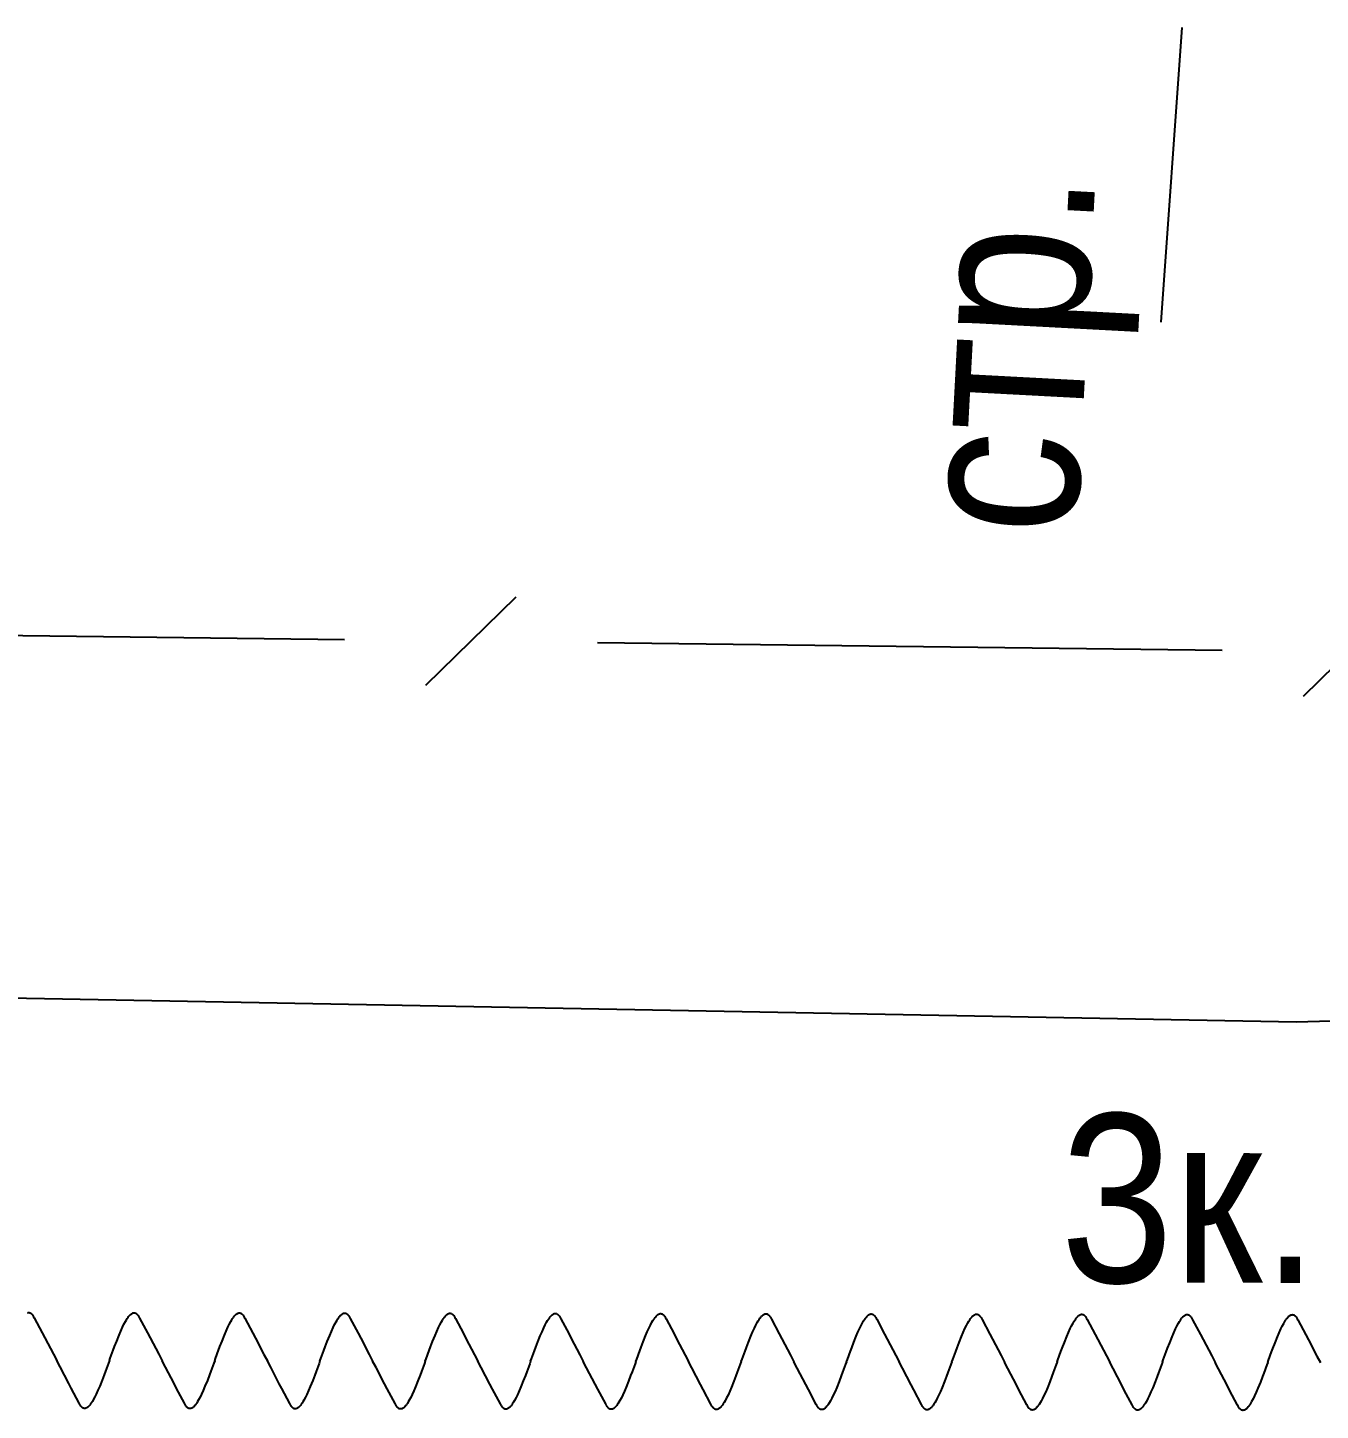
# Model space of a CAD drawing. Header units: metres. Extents: x -3947 to -3704, y 4976 to 6609.
# Drawn here: x -3866.71 to -3859.04, y 6489.95 to 6498.14 of the extents above; entities that cross this region are included whole.
import ezdxf

# ---------------------------------------------------------------- set-up
doc = ezdxf.new("R2010")
doc.units = ezdxf.units.M
doc.header["$MEASUREMENT"] = 0
for name, color, linetype, lineweight in [('Газопровод', 7, 'Continuous', 25), ('Кабели', 7, 'Continuous', 25), ('Кабель защиты', 7, 'Continuous', 25), ('Кабель связи', 7, 'Continuous', 25)]:
    doc.layers.add(name, color=color, linetype=linetype, lineweight=lineweight)
doc.styles.add('Style-RUSSIAN_1251', font='RUSSIAN_1251.shx')

msp = doc.modelspace()

# ---------------------------------------------------------------- linework, layer by layer
at = {"layer": 'Газопровод', "linetype": 'Continuous', "flags": 128}
msp.add_lwpolyline([(-3879.22, 6492.62), (-3859.1865, 6492.2467), (-3851.3604, 6492.4752)], dxfattribs=at)
at = {"layer": 'Кабели', "linetype": 'Continuous'}
msp.add_line((-3859.9884, 6496.3916), (-3859.8632, 6498.1371), dxfattribs=at)
at = {"layer": 'Кабель защиты', "linetype": 'Continuous', "flags": 128}
for points in [[(-3866.7053, 6490.5234), (-3866.7037, 6490.5238), (-3866.7024, 6490.5242), (-3866.7003, 6490.5245), (-3866.6985, 6490.5246), (-3866.6965, 6490.5246), (-3866.6957, 6490.5245), (-3866.6945, 6490.5243), (-3866.6935, 6490.5241), (-3866.6924, 6490.5238), (-3866.6912, 6490.5233), (-3866.6897, 6490.5228), (-3866.6882, 6490.522), (-3866.6864, 6490.5209), (-3866.6851, 6490.5201), (-3866.6842, 6490.5194), (-3866.683, 6490.5184), (-3866.6817, 6490.5172), (-3866.6806, 6490.5162), (-3866.6796, 6490.5151), (-3866.6775, 6490.5126), (-3866.6761, 6490.5108), (-3866.674, 6490.5079), (-3866.6715, 6490.504), (-3866.6694, 6490.5003), (-3866.6656, 6490.4931), (-3866.6187, 6490.4053), (-3866.6035, 6490.3759), (-3866.5525, 6490.2787), (-3866.5326, 6490.2406)], [(-3866.2206, 6490.2401), (-3866.2153, 6490.2544), (-3866.1976, 6490.3024), (-3866.1896, 6490.3238), (-3866.1772, 6490.356), (-3866.163, 6490.3914), (-3866.1529, 6490.4155), (-3866.1425, 6490.4386), (-3866.1344, 6490.4553), (-3866.1254, 6490.472), (-3866.1195, 6490.4821), (-3866.1143, 6490.4904), (-3866.1093, 6490.4976), (-3866.107, 6490.5005), (-3866.1047, 6490.5035), (-3866.1004, 6490.5085), (-3866.0974, 6490.5115), (-3866.0951, 6490.5137), (-3866.0925, 6490.5159), (-3866.0898, 6490.5179), (-3866.0865, 6490.52), (-3866.0843, 6490.5211), (-3866.0828, 6490.5218), (-3866.0813, 6490.5224), (-3866.0797, 6490.5228), (-3866.0784, 6490.5232), (-3866.0763, 6490.5235), (-3866.0745, 6490.5236), (-3866.0725, 6490.5236), (-3866.0717, 6490.5235), (-3866.0705, 6490.5233), (-3866.0695, 6490.5231), (-3866.0684, 6490.5227), (-3866.0672, 6490.5223), (-3866.0657, 6490.5218), (-3866.0642, 6490.521), (-3866.0624, 6490.5199), (-3866.0611, 6490.5191), (-3866.0602, 6490.5184), (-3866.059, 6490.5174), (-3866.0577, 6490.5162), (-3866.0566, 6490.5151), (-3866.0556, 6490.5141), (-3866.0535, 6490.5116), (-3866.0521, 6490.5098), (-3866.05, 6490.5069), (-3866.0475, 6490.503), (-3866.0454, 6490.4993), (-3866.0416, 6490.4921), (-3865.9947, 6490.4042), (-3865.9795, 6490.3749), (-3865.9285, 6490.2777), (-3865.9086, 6490.2396)], [(-3865.5966, 6490.2391), (-3865.5913, 6490.2534), (-3865.5736, 6490.3014), (-3865.5656, 6490.3228), (-3865.5532, 6490.355), (-3865.539, 6490.3904), (-3865.5289, 6490.4144), (-3865.5185, 6490.4376), (-3865.5104, 6490.4543), (-3865.5014, 6490.471), (-3865.4955, 6490.4811), (-3865.4903, 6490.4894), (-3865.4853, 6490.4965), (-3865.483, 6490.4995), (-3865.4807, 6490.5025), (-3865.4764, 6490.5075), (-3865.4734, 6490.5105), (-3865.4711, 6490.5127), (-3865.4685, 6490.5149), (-3865.4658, 6490.5169), (-3865.4625, 6490.519), (-3865.4603, 6490.5201), (-3865.4588, 6490.5208), (-3865.4573, 6490.5213), (-3865.4557, 6490.5218), (-3865.4544, 6490.5222), (-3865.4523, 6490.5225), (-3865.4505, 6490.5226), (-3865.4485, 6490.5225), (-3865.4477, 6490.5225), (-3865.4465, 6490.5223), (-3865.4455, 6490.522), (-3865.4444, 6490.5217), (-3865.4432, 6490.5213), (-3865.4417, 6490.5208), (-3865.4402, 6490.52), (-3865.4384, 6490.5189), (-3865.4371, 6490.5181), (-3865.4362, 6490.5174), (-3865.435, 6490.5164), (-3865.4337, 6490.5152), (-3865.4326, 6490.5141), (-3865.4316, 6490.5131), (-3865.4295, 6490.5106), (-3865.4281, 6490.5088), (-3865.426, 6490.5059), (-3865.4235, 6490.502), (-3865.4214, 6490.4983), (-3865.4176, 6490.4911), (-3865.3707, 6490.4032), (-3865.3555, 6490.3739), (-3865.3045, 6490.2767), (-3865.2846, 6490.2386)], [(-3864.9726, 6490.2381), (-3864.9673, 6490.2524), (-3864.9496, 6490.3004), (-3864.9416, 6490.3218), (-3864.9292, 6490.354), (-3864.915, 6490.3894), (-3864.9049, 6490.4134), (-3864.8945, 6490.4366), (-3864.8864, 6490.4532), (-3864.8774, 6490.47), (-3864.8715, 6490.4801), (-3864.8663, 6490.4884), (-3864.8613, 6490.4955), (-3864.859, 6490.4985), (-3864.8567, 6490.5014), (-3864.8524, 6490.5065), (-3864.8494, 6490.5094), (-3864.8471, 6490.5117), (-3864.8445, 6490.5139), (-3864.8418, 6490.5159), (-3864.8385, 6490.518), (-3864.8363, 6490.5191), (-3864.8348, 6490.5198), (-3864.8333, 6490.5203), (-3864.8317, 6490.5208), (-3864.8304, 6490.5212), (-3864.8283, 6490.5215), (-3864.8265, 6490.5216), (-3864.8245, 6490.5215), (-3864.8237, 6490.5215), (-3864.8225, 6490.5213), (-3864.8215, 6490.521), (-3864.8204, 6490.5207), (-3864.8192, 6490.5203), (-3864.8177, 6490.5198), (-3864.8162, 6490.519), (-3864.8144, 6490.5179), (-3864.8131, 6490.5171), (-3864.8122, 6490.5163), (-3864.811, 6490.5154), (-3864.8097, 6490.5142), (-3864.8086, 6490.5131), (-3864.8076, 6490.5121), (-3864.8055, 6490.5096), (-3864.8041, 6490.5078), (-3864.802, 6490.5049), (-3864.7995, 6490.501), (-3864.7974, 6490.4973), (-3864.7936, 6490.4901), (-3864.7467, 6490.4022), (-3864.7315, 6490.3729), (-3864.6805, 6490.2757), (-3864.6606, 6490.2376)], [(-3864.3486, 6490.2371), (-3864.3433, 6490.2514), (-3864.3256, 6490.2994), (-3864.3176, 6490.3208), (-3864.3052, 6490.353), (-3864.291, 6490.3884), (-3864.2809, 6490.4124), (-3864.2705, 6490.4355), (-3864.2624, 6490.4522), (-3864.2534, 6490.4689), (-3864.2475, 6490.479), (-3864.2423, 6490.4874), (-3864.2373, 6490.4945), (-3864.235, 6490.4975), (-3864.2327, 6490.5004), (-3864.2284, 6490.5054), (-3864.2254, 6490.5084), (-3864.2231, 6490.5106), (-3864.2205, 6490.5129), (-3864.2178, 6490.5149), (-3864.2145, 6490.5169), (-3864.2123, 6490.5181), (-3864.2108, 6490.5188), (-3864.2093, 6490.5193), (-3864.2077, 6490.5198), (-3864.2064, 6490.5201), (-3864.2043, 6490.5205), (-3864.2025, 6490.5206), (-3864.2005, 6490.5205), (-3864.1997, 6490.5204), (-3864.1985, 6490.5203), (-3864.1975, 6490.52), (-3864.1964, 6490.5197), (-3864.1952, 6490.5193), (-3864.1938, 6490.5187), (-3864.1922, 6490.518), (-3864.1904, 6490.5169), (-3864.1891, 6490.516), (-3864.1882, 6490.5153), (-3864.187, 6490.5144), (-3864.1857, 6490.5132), (-3864.1846, 6490.5121), (-3864.1836, 6490.5111), (-3864.1815, 6490.5086), (-3864.1801, 6490.5068), (-3864.178, 6490.5039), (-3864.1755, 6490.5), (-3864.1734, 6490.4963), (-3864.1696, 6490.489), (-3864.1227, 6490.4012), (-3864.1075, 6490.3719), (-3864.0565, 6490.2746), (-3864.0366, 6490.2366)], [(-3863.7246, 6490.2361), (-3863.7193, 6490.2503), (-3863.7016, 6490.2984), (-3863.6936, 6490.3198), (-3863.6812, 6490.3519), (-3863.667, 6490.3874), (-3863.6569, 6490.4114), (-3863.6465, 6490.4345), (-3863.6384, 6490.4512), (-3863.6294, 6490.4679), (-3863.6235, 6490.478), (-3863.6183, 6490.4864), (-3863.6133, 6490.4935), (-3863.611, 6490.4965), (-3863.6087, 6490.4994), (-3863.6044, 6490.5044), (-3863.6014, 6490.5074), (-3863.5991, 6490.5096), (-3863.5965, 6490.5118), (-3863.5938, 6490.5139), (-3863.5905, 6490.5159), (-3863.5883, 6490.5171), (-3863.5868, 6490.5178), (-3863.5853, 6490.5183), (-3863.5837, 6490.5188), (-3863.5824, 6490.5191), (-3863.5803, 6490.5194), (-3863.5785, 6490.5196), (-3863.5765, 6490.5195), (-3863.5757, 6490.5194), (-3863.5745, 6490.5193), (-3863.5735, 6490.519), (-3863.5724, 6490.5187), (-3863.5712, 6490.5183), (-3863.5698, 6490.5177), (-3863.5682, 6490.517), (-3863.5664, 6490.5159), (-3863.5651, 6490.515), (-3863.5642, 6490.5143), (-3863.563, 6490.5134), (-3863.5617, 6490.5122), (-3863.5606, 6490.5111), (-3863.5596, 6490.5101), (-3863.5575, 6490.5076), (-3863.5561, 6490.5058), (-3863.554, 6490.5029), (-3863.5515, 6490.499), (-3863.5494, 6490.4953), (-3863.5456, 6490.488), (-3863.4987, 6490.4002), (-3863.4835, 6490.3709), (-3863.4325, 6490.2736), (-3863.4126, 6490.2356)], [(-3863.1006, 6490.235), (-3863.0953, 6490.2493), (-3863.0776, 6490.2974), (-3863.0696, 6490.3188), (-3863.0572, 6490.3509), (-3863.043, 6490.3864), (-3863.0329, 6490.4104), (-3863.0225, 6490.4335), (-3863.0144, 6490.4502), (-3863.0054, 6490.4669), (-3862.9995, 6490.477), (-3862.9943, 6490.4853), (-3862.9893, 6490.4925), (-3862.987, 6490.4955), (-3862.9847, 6490.4984), (-3862.9804, 6490.5034), (-3862.9774, 6490.5064), (-3862.9751, 6490.5086), (-3862.9725, 6490.5108), (-3862.9698, 6490.5128), (-3862.9665, 6490.5149), (-3862.9643, 6490.5161), (-3862.9628, 6490.5167), (-3862.9613, 6490.5173), (-3862.9597, 6490.5178), (-3862.9584, 6490.5181), (-3862.9563, 6490.5184), (-3862.9545, 6490.5185), (-3862.9525, 6490.5185), (-3862.9517, 6490.5184), (-3862.9505, 6490.5182), (-3862.9495, 6490.518), (-3862.9484, 6490.5177), (-3862.9472, 6490.5173), (-3862.9458, 6490.5167), (-3862.9442, 6490.516), (-3862.9424, 6490.5149), (-3862.9411, 6490.514), (-3862.9402, 6490.5133), (-3862.939, 6490.5124), (-3862.9377, 6490.5112), (-3862.9366, 6490.5101), (-3862.9356, 6490.509), (-3862.9335, 6490.5065), (-3862.9321, 6490.5047), (-3862.93, 6490.5019), (-3862.9275, 6490.4979), (-3862.9254, 6490.4942), (-3862.9216, 6490.487), (-3862.8747, 6490.3992), (-3862.8595, 6490.3699), (-3862.8085, 6490.2726), (-3862.7886, 6490.2345)], [(-3862.4766, 6490.234), (-3862.4713, 6490.2483), (-3862.4536, 6490.2964), (-3862.4456, 6490.3178), (-3862.4333, 6490.3499), (-3862.419, 6490.3854), (-3862.4089, 6490.4094), (-3862.3985, 6490.4325), (-3862.3904, 6490.4492), (-3862.3814, 6490.4659), (-3862.3755, 6490.476), (-3862.3703, 6490.4843), (-3862.3653, 6490.4915), (-3862.363, 6490.4945), (-3862.3607, 6490.4974), (-3862.3564, 6490.5024), (-3862.3534, 6490.5054), (-3862.3511, 6490.5076), (-3862.3485, 6490.5098), (-3862.3458, 6490.5118), (-3862.3425, 6490.5139), (-3862.3403, 6490.515), (-3862.3388, 6490.5157), (-3862.3373, 6490.5163), (-3862.3357, 6490.5168), (-3862.3344, 6490.5171), (-3862.3323, 6490.5174), (-3862.3305, 6490.5175), (-3862.3285, 6490.5175), (-3862.3277, 6490.5174), (-3862.3265, 6490.5172), (-3862.3255, 6490.517), (-3862.3244, 6490.5167), (-3862.3232, 6490.5163), (-3862.3218, 6490.5157), (-3862.3202, 6490.515), (-3862.3184, 6490.5138), (-3862.3171, 6490.513), (-3862.3162, 6490.5123), (-3862.315, 6490.5113), (-3862.3137, 6490.5101), (-3862.3126, 6490.5091), (-3862.3116, 6490.508), (-3862.3095, 6490.5055), (-3862.3081, 6490.5037), (-3862.306, 6490.5008), (-3862.3035, 6490.4969), (-3862.3014, 6490.4932), (-3862.2976, 6490.486), (-3862.2507, 6490.3982), (-3862.2355, 6490.3689), (-3862.1845, 6490.2716), (-3862.1646, 6490.2335)], [(-3861.8526, 6490.233), (-3861.8473, 6490.2473), (-3861.8296, 6490.2953), (-3861.8216, 6490.3167), (-3861.8093, 6490.3489), (-3861.795, 6490.3844), (-3861.7849, 6490.4084), (-3861.7745, 6490.4315), (-3861.7664, 6490.4482), (-3861.7574, 6490.4649), (-3861.7516, 6490.475), (-3861.7463, 6490.4833), (-3861.7413, 6490.4905), (-3861.739, 6490.4934), (-3861.7367, 6490.4964), (-3861.7324, 6490.5014), (-3861.7294, 6490.5044), (-3861.7271, 6490.5066), (-3861.7245, 6490.5088), (-3861.7218, 6490.5108), (-3861.7185, 6490.5129), (-3861.7163, 6490.514), (-3861.7149, 6490.5147), (-3861.7133, 6490.5153), (-3861.7117, 6490.5157), (-3861.7104, 6490.5161), (-3861.7083, 6490.5164), (-3861.7065, 6490.5165), (-3861.7045, 6490.5165), (-3861.7037, 6490.5164), (-3861.7025, 6490.5162), (-3861.7015, 6490.516), (-3861.7004, 6490.5157), (-3861.6992, 6490.5152), (-3861.6978, 6490.5147), (-3861.6963, 6490.5139), (-3861.6944, 6490.5128), (-3861.6931, 6490.512), (-3861.6922, 6490.5113), (-3861.691, 6490.5103), (-3861.6897, 6490.5091), (-3861.6886, 6490.5081), (-3861.6876, 6490.507), (-3861.6855, 6490.5045), (-3861.6841, 6490.5027), (-3861.682, 6490.4998), (-3861.6795, 6490.4959), (-3861.6774, 6490.4922), (-3861.6736, 6490.485), (-3861.6267, 6490.3972), (-3861.6115, 6490.3678), (-3861.5605, 6490.2706), (-3861.5406, 6490.2325)], [(-3861.2286, 6490.232), (-3861.2233, 6490.2463), (-3861.2056, 6490.2943), (-3861.1976, 6490.3157), (-3861.1853, 6490.3479), (-3861.171, 6490.3833), (-3861.1609, 6490.4074), (-3861.1505, 6490.4305), (-3861.1424, 6490.4472), (-3861.1334, 6490.4639), (-3861.1276, 6490.474), (-3861.1223, 6490.4823), (-3861.1173, 6490.4894), (-3861.1151, 6490.4924), (-3861.1127, 6490.4954), (-3861.1084, 6490.5004), (-3861.1054, 6490.5034), (-3861.1031, 6490.5056), (-3861.1005, 6490.5078), (-3861.0978, 6490.5098), (-3861.0945, 6490.5119), (-3861.0923, 6490.513), (-3861.0909, 6490.5137), (-3861.0893, 6490.5142), (-3861.0877, 6490.5147), (-3861.0864, 6490.5151), (-3861.0843, 6490.5154), (-3861.0825, 6490.5155), (-3861.0805, 6490.5154), (-3861.0797, 6490.5154), (-3861.0785, 6490.5152), (-3861.0775, 6490.5149), (-3861.0764, 6490.5146), (-3861.0752, 6490.5142), (-3861.0738, 6490.5137), (-3861.0723, 6490.5129), (-3861.0704, 6490.5118), (-3861.0691, 6490.511), (-3861.0682, 6490.5103), (-3861.067, 6490.5093), (-3861.0657, 6490.5081), (-3861.0646, 6490.507), (-3861.0636, 6490.506), (-3861.0615, 6490.5035), (-3861.0601, 6490.5017), (-3861.058, 6490.4988), (-3861.0555, 6490.4949), (-3861.0534, 6490.4912), (-3861.0496, 6490.484), (-3861.0027, 6490.3961), (-3860.9875, 6490.3668), (-3860.9365, 6490.2696), (-3860.9166, 6490.2315)], [(-3860.6046, 6490.231), (-3860.5993, 6490.2453), (-3860.5816, 6490.2933), (-3860.5736, 6490.3147), (-3860.5613, 6490.3469), (-3860.547, 6490.3823), (-3860.5369, 6490.4063), (-3860.5265, 6490.4295), (-3860.5184, 6490.4462), (-3860.5094, 6490.4629), (-3860.5036, 6490.473), (-3860.4983, 6490.4813), (-3860.4933, 6490.4884), (-3860.4911, 6490.4914), (-3860.4887, 6490.4943), (-3860.4844, 6490.4994), (-3860.4814, 6490.5024), (-3860.4791, 6490.5046), (-3860.4765, 6490.5068), (-3860.4738, 6490.5088), (-3860.4705, 6490.5109), (-3860.4683, 6490.512), (-3860.4669, 6490.5127), (-3860.4653, 6490.5132), (-3860.4637, 6490.5137), (-3860.4624, 6490.5141), (-3860.4603, 6490.5144), (-3860.4585, 6490.5145), (-3860.4565, 6490.5144), (-3860.4557, 6490.5144), (-3860.4545, 6490.5142), (-3860.4535, 6490.5139), (-3860.4524, 6490.5136), (-3860.4512, 6490.5132), (-3860.4498, 6490.5127), (-3860.4483, 6490.5119), (-3860.4464, 6490.5108), (-3860.4451, 6490.51), (-3860.4442, 6490.5093), (-3860.443, 6490.5083), (-3860.4417, 6490.5071), (-3860.4406, 6490.506), (-3860.4396, 6490.505), (-3860.4375, 6490.5025), (-3860.4361, 6490.5007), (-3860.434, 6490.4978), (-3860.4315, 6490.4939), (-3860.4294, 6490.4902), (-3860.4256, 6490.483), (-3860.3787, 6490.3951), (-3860.3635, 6490.3658), (-3860.3125, 6490.2686), (-3860.2926, 6490.2305)], [(-3859.9806, 6490.23), (-3859.9753, 6490.2443), (-3859.9576, 6490.2923), (-3859.9496, 6490.3137), (-3859.9373, 6490.3459), (-3859.923, 6490.3813), (-3859.9129, 6490.4053), (-3859.9025, 6490.4285), (-3859.8944, 6490.4451), (-3859.8854, 6490.4619), (-3859.8796, 6490.472), (-3859.8743, 6490.4803), (-3859.8693, 6490.4874), (-3859.8671, 6490.4904), (-3859.8647, 6490.4933), (-3859.8604, 6490.4984), (-3859.8574, 6490.5013), (-3859.8551, 6490.5036), (-3859.8525, 6490.5058), (-3859.8498, 6490.5078), (-3859.8465, 6490.5098), (-3859.8443, 6490.511), (-3859.8429, 6490.5117), (-3859.8413, 6490.5122), (-3859.8397, 6490.5127), (-3859.8384, 6490.513), (-3859.8363, 6490.5134), (-3859.8345, 6490.5135), (-3859.8325, 6490.5134), (-3859.8317, 6490.5133), (-3859.8305, 6490.5132), (-3859.8295, 6490.5129), (-3859.8284, 6490.5126), (-3859.8272, 6490.5122), (-3859.8258, 6490.5116), (-3859.8243, 6490.5109), (-3859.8224, 6490.5098), (-3859.8211, 6490.5089), (-3859.8202, 6490.5082), (-3859.819, 6490.5073), (-3859.8177, 6490.5061), (-3859.8166, 6490.505), (-3859.8156, 6490.504), (-3859.8135, 6490.5015), (-3859.8121, 6490.4997), (-3859.81, 6490.4968), (-3859.8075, 6490.4929), (-3859.8054, 6490.4892), (-3859.8016, 6490.482), (-3859.7547, 6490.3941), (-3859.7395, 6490.3648), (-3859.6885, 6490.2675), (-3859.6686, 6490.2295)], [(-3859.3566, 6490.229), (-3859.3513, 6490.2432), (-3859.3336, 6490.2913), (-3859.3256, 6490.3127), (-3859.3133, 6490.3449), (-3859.299, 6490.3803), (-3859.2889, 6490.4043), (-3859.2785, 6490.4274), (-3859.2704, 6490.4441), (-3859.2614, 6490.4608), (-3859.2556, 6490.4709), (-3859.2503, 6490.4793), (-3859.2453, 6490.4864), (-3859.2431, 6490.4894), (-3859.2407, 6490.4923), (-3859.2364, 6490.4973), (-3859.2334, 6490.5003), (-3859.2311, 6490.5025), (-3859.2285, 6490.5048), (-3859.2258, 6490.5068), (-3859.2225, 6490.5088), (-3859.2203, 6490.51), (-3859.2189, 6490.5107), (-3859.2173, 6490.5112), (-3859.2157, 6490.5117), (-3859.2144, 6490.512), (-3859.2123, 6490.5123), (-3859.2105, 6490.5125), (-3859.2085, 6490.5124), (-3859.2077, 6490.5123), (-3859.2065, 6490.5122), (-3859.2055, 6490.5119), (-3859.2044, 6490.5116), (-3859.2032, 6490.5112), (-3859.2018, 6490.5106), (-3859.2003, 6490.5099), (-3859.1984, 6490.5088), (-3859.1971, 6490.5079), (-3859.1962, 6490.5072), (-3859.195, 6490.5063), (-3859.1937, 6490.5051), (-3859.1926, 6490.504), (-3859.1916, 6490.503), (-3859.1895, 6490.5005), (-3859.1881, 6490.4987), (-3859.186, 6490.4958), (-3859.1835, 6490.4919), (-3859.1814, 6490.4882), (-3859.1776, 6490.4809), (-3859.1307, 6490.3931), (-3859.1156, 6490.3638), (-3859.0645, 6490.2665), (-3859.0446, 6490.2285)], [(-3866.2206, 6490.2401), (-3866.2259, 6490.2258), (-3866.2436, 6490.1778), (-3866.2516, 6490.1564), (-3866.2639, 6490.1242), (-3866.2782, 6490.0888), (-3866.2883, 6490.0648), (-3866.2987, 6490.0416), (-3866.3068, 6490.025), (-3866.3158, 6490.0082), (-3866.3216, 6489.9981), (-3866.3269, 6489.9898), (-3866.3319, 6489.9827), (-3866.3341, 6489.9797), (-3866.3365, 6489.9768), (-3866.3408, 6489.9717), (-3866.3438, 6489.9688), (-3866.3461, 6489.9665), (-3866.3487, 6489.9643), (-3866.3514, 6489.9623), (-3866.3547, 6489.9602), (-3866.3569, 6489.9591), (-3866.3583, 6489.9584), (-3866.3599, 6489.9579), (-3866.3615, 6489.9574), (-3866.3628, 6489.957), (-3866.3649, 6489.9567), (-3866.3667, 6489.9566), (-3866.3687, 6489.9567), (-3866.3695, 6489.9567), (-3866.3707, 6489.9569), (-3866.3717, 6489.9572), (-3866.3728, 6489.9575), (-3866.374, 6489.9579), (-3866.3754, 6489.9584), (-3866.3769, 6489.9592), (-3866.3788, 6489.9603), (-3866.3801, 6489.9611), (-3866.381, 6489.9618), (-3866.3822, 6489.9628), (-3866.3835, 6489.964), (-3866.3846, 6489.9651), (-3866.3856, 6489.9661), (-3866.3877, 6489.9686), (-3866.3891, 6489.9704), (-3866.3912, 6489.9733), (-3866.3937, 6489.9772), (-3866.3957, 6489.9809), (-3866.3996, 6489.9881), (-3866.4465, 6490.076), (-3866.4616, 6490.1053), (-3866.5127, 6490.2025), (-3866.5326, 6490.2406)], [(-3865.5966, 6490.2391), (-3865.6019, 6490.2248), (-3865.6196, 6490.1768), (-3865.6276, 6490.1554), (-3865.6399, 6490.1232), (-3865.6542, 6490.0878), (-3865.6643, 6490.0637), (-3865.6747, 6490.0406), (-3865.6828, 6490.0239), (-3865.6918, 6490.0072), (-3865.6976, 6489.9971), (-3865.7029, 6489.9888), (-3865.7079, 6489.9817), (-3865.7101, 6489.9787), (-3865.7125, 6489.9757), (-3865.7168, 6489.9707), (-3865.7198, 6489.9677), (-3865.7221, 6489.9655), (-3865.7247, 6489.9633), (-3865.7274, 6489.9613), (-3865.7307, 6489.9592), (-3865.7329, 6489.9581), (-3865.7343, 6489.9574), (-3865.7359, 6489.9569), (-3865.7375, 6489.9564), (-3865.7388, 6489.956), (-3865.7409, 6489.9557), (-3865.7427, 6489.9556), (-3865.7447, 6489.9557), (-3865.7455, 6489.9557), (-3865.7467, 6489.9559), (-3865.7477, 6489.9562), (-3865.7488, 6489.9565), (-3865.75, 6489.9569), (-3865.7514, 6489.9574), (-3865.7529, 6489.9582), (-3865.7548, 6489.9593), (-3865.7561, 6489.9601), (-3865.757, 6489.9608), (-3865.7582, 6489.9618), (-3865.7595, 6489.963), (-3865.7606, 6489.9641), (-3865.7616, 6489.9651), (-3865.7637, 6489.9676), (-3865.7651, 6489.9694), (-3865.7672, 6489.9723), (-3865.7697, 6489.9762), (-3865.7718, 6489.9799), (-3865.7756, 6489.9871), (-3865.8225, 6490.075), (-3865.8376, 6490.1043), (-3865.8887, 6490.2015), (-3865.9086, 6490.2396)], [(-3864.9726, 6490.2381), (-3864.9779, 6490.2238), (-3864.9956, 6490.1758), (-3865.0036, 6490.1544), (-3865.0159, 6490.1222), (-3865.0302, 6490.0867), (-3865.0403, 6490.0627), (-3865.0507, 6490.0396), (-3865.0588, 6490.0229), (-3865.0678, 6490.0062), (-3865.0736, 6489.9961), (-3865.0789, 6489.9878), (-3865.0839, 6489.9806), (-3865.0861, 6489.9777), (-3865.0885, 6489.9747), (-3865.0928, 6489.9697), (-3865.0958, 6489.9667), (-3865.0981, 6489.9645), (-3865.1007, 6489.9623), (-3865.1034, 6489.9603), (-3865.1067, 6489.9582), (-3865.1089, 6489.9571), (-3865.1103, 6489.9564), (-3865.1119, 6489.9558), (-3865.1135, 6489.9554), (-3865.1148, 6489.955), (-3865.1169, 6489.9547), (-3865.1187, 6489.9546), (-3865.1207, 6489.9546), (-3865.1215, 6489.9547), (-3865.1227, 6489.9549), (-3865.1237, 6489.9551), (-3865.1248, 6489.9554), (-3865.126, 6489.9559), (-3865.1274, 6489.9564), (-3865.1289, 6489.9572), (-3865.1308, 6489.9583), (-3865.1321, 6489.9591), (-3865.133, 6489.9598), (-3865.1342, 6489.9608), (-3865.1355, 6489.962), (-3865.1366, 6489.963), (-3865.1376, 6489.9641), (-3865.1397, 6489.9666), (-3865.1411, 6489.9684), (-3865.1432, 6489.9713), (-3865.1457, 6489.9752), (-3865.1478, 6489.9789), (-3865.1516, 6489.9861), (-3865.1985, 6490.0739), (-3865.2137, 6490.1033), (-3865.2647, 6490.2005), (-3865.2846, 6490.2386)], [(-3864.3486, 6490.2371), (-3864.3539, 6490.2228), (-3864.3716, 6490.1747), (-3864.3796, 6490.1533), (-3864.3919, 6490.1212), (-3864.4062, 6490.0857), (-3864.4163, 6490.0617), (-3864.4267, 6490.0386), (-3864.4348, 6490.0219), (-3864.4438, 6490.0052), (-3864.4496, 6489.9951), (-3864.4549, 6489.9868), (-3864.4599, 6489.9796), (-3864.4621, 6489.9767), (-3864.4645, 6489.9737), (-3864.4688, 6489.9687), (-3864.4718, 6489.9657), (-3864.4741, 6489.9635), (-3864.4767, 6489.9613), (-3864.4794, 6489.9593), (-3864.4827, 6489.9572), (-3864.4849, 6489.9561), (-3864.4863, 6489.9554), (-3864.4879, 6489.9548), (-3864.4895, 6489.9544), (-3864.4908, 6489.954), (-3864.4929, 6489.9537), (-3864.4947, 6489.9536), (-3864.4967, 6489.9536), (-3864.4975, 6489.9537), (-3864.4987, 6489.9539), (-3864.4997, 6489.9541), (-3864.5008, 6489.9544), (-3864.502, 6489.9548), (-3864.5034, 6489.9554), (-3864.5049, 6489.9562), (-3864.5068, 6489.9573), (-3864.5081, 6489.9581), (-3864.509, 6489.9588), (-3864.5102, 6489.9598), (-3864.5115, 6489.961), (-3864.5126, 6489.962), (-3864.5136, 6489.9631), (-3864.5157, 6489.9656), (-3864.5171, 6489.9674), (-3864.5192, 6489.9703), (-3864.5217, 6489.9742), (-3864.5238, 6489.9779), (-3864.5276, 6489.9851), (-3864.5745, 6490.0729), (-3864.5897, 6490.1023), (-3864.6407, 6490.1995), (-3864.6606, 6490.2376)], [(-3863.7246, 6490.2361), (-3863.7299, 6490.2218), (-3863.7476, 6490.1737), (-3863.7556, 6490.1523), (-3863.7679, 6490.1202), (-3863.7822, 6490.0847), (-3863.7923, 6490.0607), (-3863.8027, 6490.0376), (-3863.8108, 6490.0209), (-3863.8198, 6490.0042), (-3863.8256, 6489.9941), (-3863.8309, 6489.9858), (-3863.8359, 6489.9786), (-3863.8381, 6489.9756), (-3863.8405, 6489.9727), (-3863.8448, 6489.9677), (-3863.8478, 6489.9647), (-3863.8501, 6489.9625), (-3863.8527, 6489.9603), (-3863.8554, 6489.9583), (-3863.8587, 6489.9562), (-3863.8609, 6489.955), (-3863.8623, 6489.9544), (-3863.8639, 6489.9538), (-3863.8655, 6489.9533), (-3863.8668, 6489.953), (-3863.8689, 6489.9527), (-3863.8707, 6489.9526), (-3863.8727, 6489.9526), (-3863.8735, 6489.9527), (-3863.8747, 6489.9529), (-3863.8757, 6489.9531), (-3863.8768, 6489.9534), (-3863.878, 6489.9538), (-3863.8794, 6489.9544), (-3863.8809, 6489.9551), (-3863.8828, 6489.9562), (-3863.8841, 6489.9571), (-3863.885, 6489.9578), (-3863.8862, 6489.9588), (-3863.8875, 6489.9599), (-3863.8886, 6489.961), (-3863.8896, 6489.9621), (-3863.8917, 6489.9646), (-3863.8931, 6489.9664), (-3863.8952, 6489.9693), (-3863.8977, 6489.9732), (-3863.8998, 6489.9769), (-3863.9036, 6489.9841), (-3863.9505, 6490.0719), (-3863.9657, 6490.1012), (-3864.0167, 6490.1985), (-3864.0366, 6490.2366)], [(-3863.1006, 6490.235), (-3863.1059, 6490.2208), (-3863.1236, 6490.1727), (-3863.1316, 6490.1513), (-3863.1439, 6490.1192), (-3863.1582, 6490.0837), (-3863.1683, 6490.0597), (-3863.1787, 6490.0366), (-3863.1868, 6490.0199), (-3863.1958, 6490.0032), (-3863.2016, 6489.9931), (-3863.2069, 6489.9847), (-3863.2119, 6489.9776), (-3863.2142, 6489.9746), (-3863.2165, 6489.9717), (-3863.2208, 6489.9667), (-3863.2238, 6489.9637), (-3863.2261, 6489.9615), (-3863.2287, 6489.9593), (-3863.2314, 6489.9572), (-3863.2347, 6489.9552), (-3863.2369, 6489.954), (-3863.2383, 6489.9533), (-3863.2399, 6489.9528), (-3863.2415, 6489.9523), (-3863.2428, 6489.952), (-3863.2449, 6489.9517), (-3863.2467, 6489.9515), (-3863.2487, 6489.9516), (-3863.2495, 6489.9517), (-3863.2507, 6489.9519), (-3863.2517, 6489.9521), (-3863.2528, 6489.9524), (-3863.254, 6489.9528), (-3863.2554, 6489.9534), (-3863.2569, 6489.9541), (-3863.2588, 6489.9552), (-3863.2601, 6489.9561), (-3863.261, 6489.9568), (-3863.2622, 6489.9577), (-3863.2635, 6489.9589), (-3863.2646, 6489.96), (-3863.2656, 6489.961), (-3863.2677, 6489.9635), (-3863.2691, 6489.9653), (-3863.2712, 6489.9682), (-3863.2737, 6489.9721), (-3863.2758, 6489.9758), (-3863.2796, 6489.9831), (-3863.3265, 6490.0709), (-3863.3417, 6490.1002), (-3863.3927, 6490.1975), (-3863.4126, 6490.2356)], [(-3862.4766, 6490.234), (-3862.4819, 6490.2197), (-3862.4996, 6490.1717), (-3862.5076, 6490.1503), (-3862.5199, 6490.1181), (-3862.5342, 6490.0827), (-3862.5443, 6490.0587), (-3862.5547, 6490.0356), (-3862.5628, 6490.0189), (-3862.5718, 6490.0022), (-3862.5777, 6489.9921), (-3862.5829, 6489.9837), (-3862.5879, 6489.9766), (-3862.5902, 6489.9736), (-3862.5925, 6489.9707), (-3862.5968, 6489.9657), (-3862.5998, 6489.9627), (-3862.6021, 6489.9605), (-3862.6047, 6489.9582), (-3862.6074, 6489.9562), (-3862.6107, 6489.9542), (-3862.6129, 6489.953), (-3862.6144, 6489.9523), (-3862.6159, 6489.9518), (-3862.6175, 6489.9513), (-3862.6188, 6489.951), (-3862.6209, 6489.9506), (-3862.6227, 6489.9505), (-3862.6247, 6489.9506), (-3862.6255, 6489.9507), (-3862.6267, 6489.9508), (-3862.6277, 6489.9511), (-3862.6288, 6489.9514), (-3862.63, 6489.9518), (-3862.6314, 6489.9524), (-3862.6329, 6489.9531), (-3862.6348, 6489.9542), (-3862.6361, 6489.9551), (-3862.637, 6489.9558), (-3862.6382, 6489.9567), (-3862.6395, 6489.9579), (-3862.6406, 6489.959), (-3862.6416, 6489.96), (-3862.6437, 6489.9625), (-3862.6451, 6489.9643), (-3862.6472, 6489.9672), (-3862.6497, 6489.9711), (-3862.6518, 6489.9748), (-3862.6556, 6489.9821), (-3862.7025, 6490.0699), (-3862.7177, 6490.0992), (-3862.7687, 6490.1965), (-3862.7886, 6490.2345)], [(-3861.8526, 6490.233), (-3861.8579, 6490.2187), (-3861.8756, 6490.1707), (-3861.8836, 6490.1493), (-3861.896, 6490.1171), (-3861.9102, 6490.0817), (-3861.9203, 6490.0577), (-3861.9307, 6490.0345), (-3861.9388, 6490.0179), (-3861.9478, 6490.0011), (-3861.9537, 6489.991), (-3861.9589, 6489.9827), (-3861.9639, 6489.9756), (-3861.9662, 6489.9726), (-3861.9685, 6489.9697), (-3861.9728, 6489.9646), (-3861.9758, 6489.9617), (-3861.9781, 6489.9594), (-3861.9807, 6489.9572), (-3861.9834, 6489.9552), (-3861.9867, 6489.9532), (-3861.9889, 6489.952), (-3861.9904, 6489.9513), (-3861.9919, 6489.9508), (-3861.9935, 6489.9503), (-3861.9948, 6489.95), (-3861.9969, 6489.9496), (-3861.9987, 6489.9495), (-3862.0007, 6489.9496), (-3862.0015, 6489.9496), (-3862.0027, 6489.9498), (-3862.0037, 6489.9501), (-3862.0048, 6489.9504), (-3862.006, 6489.9508), (-3862.0074, 6489.9513), (-3862.009, 6489.9521), (-3862.0108, 6489.9532), (-3862.0121, 6489.9541), (-3862.013, 6489.9548), (-3862.0142, 6489.9557), (-3862.0155, 6489.9569), (-3862.0166, 6489.958), (-3862.0176, 6489.959), (-3862.0197, 6489.9615), (-3862.0211, 6489.9633), (-3862.0232, 6489.9662), (-3862.0257, 6489.9701), (-3862.0278, 6489.9738), (-3862.0316, 6489.981), (-3862.0785, 6490.0689), (-3862.0937, 6490.0982), (-3862.1447, 6490.1954), (-3862.1646, 6490.2335)], [(-3861.2286, 6490.232), (-3861.2339, 6490.2177), (-3861.2516, 6490.1697), (-3861.2596, 6490.1483), (-3861.272, 6490.1161), (-3861.2862, 6490.0807), (-3861.2963, 6490.0567), (-3861.3067, 6490.0335), (-3861.3148, 6490.0168), (-3861.3238, 6490.0001), (-3861.3297, 6489.99), (-3861.3349, 6489.9817), (-3861.3399, 6489.9746), (-3861.3422, 6489.9716), (-3861.3445, 6489.9687), (-3861.3488, 6489.9636), (-3861.3518, 6489.9606), (-3861.3541, 6489.9584), (-3861.3567, 6489.9562), (-3861.3594, 6489.9542), (-3861.3627, 6489.9521), (-3861.3649, 6489.951), (-3861.3664, 6489.9503), (-3861.3679, 6489.9498), (-3861.3695, 6489.9493), (-3861.3708, 6489.9489), (-3861.3729, 6489.9486), (-3861.3747, 6489.9485), (-3861.3767, 6489.9486), (-3861.3775, 6489.9486), (-3861.3787, 6489.9488), (-3861.3797, 6489.9491), (-3861.3808, 6489.9494), (-3861.382, 6489.9498), (-3861.3834, 6489.9503), (-3861.385, 6489.9511), (-3861.3868, 6489.9522), (-3861.3881, 6489.953), (-3861.389, 6489.9537), (-3861.3902, 6489.9547), (-3861.3915, 6489.9559), (-3861.3926, 6489.957), (-3861.3936, 6489.958), (-3861.3957, 6489.9605), (-3861.3971, 6489.9623), (-3861.3992, 6489.9652), (-3861.4017, 6489.9691), (-3861.4038, 6489.9728), (-3861.4076, 6489.98), (-3861.4545, 6490.0679), (-3861.4697, 6490.0972), (-3861.5207, 6490.1944), (-3861.5406, 6490.2325)], [(-3860.6046, 6490.231), (-3860.6099, 6490.2167), (-3860.6276, 6490.1687), (-3860.6356, 6490.1473), (-3860.648, 6490.1151), (-3860.6622, 6490.0797), (-3860.6723, 6490.0556), (-3860.6827, 6490.0325), (-3860.6908, 6490.0158), (-3860.6998, 6489.9991), (-3860.7057, 6489.989), (-3860.7109, 6489.9807), (-3860.7159, 6489.9736), (-3860.7182, 6489.9706), (-3860.7205, 6489.9676), (-3860.7248, 6489.9626), (-3860.7278, 6489.9596), (-3860.7301, 6489.9574), (-3860.7327, 6489.9552), (-3860.7354, 6489.9532), (-3860.7387, 6489.9511), (-3860.7409, 6489.95), (-3860.7424, 6489.9493), (-3860.7439, 6489.9487), (-3860.7455, 6489.9483), (-3860.7468, 6489.9479), (-3860.7489, 6489.9476), (-3860.7507, 6489.9475), (-3860.7527, 6489.9475), (-3860.7535, 6489.9476), (-3860.7547, 6489.9478), (-3860.7557, 6489.948), (-3860.7568, 6489.9484), (-3860.758, 6489.9488), (-3860.7594, 6489.9493), (-3860.761, 6489.9501), (-3860.7628, 6489.9512), (-3860.7641, 6489.952), (-3860.765, 6489.9527), (-3860.7662, 6489.9537), (-3860.7675, 6489.9549), (-3860.7686, 6489.956), (-3860.7696, 6489.957), (-3860.7717, 6489.9595), (-3860.7731, 6489.9613), (-3860.7752, 6489.9642), (-3860.7777, 6489.9681), (-3860.7798, 6489.9718), (-3860.7836, 6489.979), (-3860.8305, 6490.0669), (-3860.8457, 6490.0962), (-3860.8967, 6490.1934), (-3860.9166, 6490.2315)], [(-3859.9806, 6490.23), (-3859.9859, 6490.2157), (-3860.0036, 6490.1677), (-3860.0116, 6490.1463), (-3860.024, 6490.1141), (-3860.0382, 6490.0786), (-3860.0483, 6490.0546), (-3860.0587, 6490.0315), (-3860.0668, 6490.0148), (-3860.0758, 6489.9981), (-3860.0817, 6489.988), (-3860.0869, 6489.9797), (-3860.0919, 6489.9725), (-3860.0942, 6489.9696), (-3860.0965, 6489.9666), (-3860.1008, 6489.9616), (-3860.1038, 6489.9586), (-3860.1061, 6489.9564), (-3860.1087, 6489.9542), (-3860.1114, 6489.9522), (-3860.1147, 6489.9501), (-3860.1169, 6489.949), (-3860.1184, 6489.9483), (-3860.1199, 6489.9477), (-3860.1215, 6489.9473), (-3860.1228, 6489.9469), (-3860.1249, 6489.9466), (-3860.1267, 6489.9465), (-3860.1287, 6489.9465), (-3860.1295, 6489.9466), (-3860.1307, 6489.9468), (-3860.1317, 6489.947), (-3860.1328, 6489.9473), (-3860.134, 6489.9478), (-3860.1354, 6489.9483), (-3860.137, 6489.9491), (-3860.1388, 6489.9502), (-3860.1401, 6489.951), (-3860.141, 6489.9517), (-3860.1422, 6489.9527), (-3860.1435, 6489.9539), (-3860.1446, 6489.9549), (-3860.1456, 6489.956), (-3860.1477, 6489.9585), (-3860.1491, 6489.9603), (-3860.1512, 6489.9632), (-3860.1537, 6489.9671), (-3860.1558, 6489.9708), (-3860.1596, 6489.978), (-3860.2065, 6490.0658), (-3860.2217, 6490.0952), (-3860.2727, 6490.1924), (-3860.2926, 6490.2305)], [(-3859.3566, 6490.229), (-3859.3619, 6490.2147), (-3859.3796, 6490.1666), (-3859.3876, 6490.1452), (-3859.4, 6490.1131), (-3859.4142, 6490.0776), (-3859.4243, 6490.0536), (-3859.4347, 6490.0305), (-3859.4428, 6490.0138), (-3859.4518, 6489.9971), (-3859.4577, 6489.987), (-3859.4629, 6489.9787), (-3859.4679, 6489.9715), (-3859.4702, 6489.9685), (-3859.4725, 6489.9656), (-3859.4768, 6489.9606), (-3859.4798, 6489.9576), (-3859.4821, 6489.9554), (-3859.4847, 6489.9532), (-3859.4874, 6489.9512), (-3859.4907, 6489.9491), (-3859.4929, 6489.948), (-3859.4944, 6489.9473), (-3859.4959, 6489.9467), (-3859.4975, 6489.9462), (-3859.4988, 6489.9459), (-3859.5009, 6489.9456), (-3859.5027, 6489.9455), (-3859.5047, 6489.9455), (-3859.5055, 6489.9456), (-3859.5067, 6489.9458), (-3859.5077, 6489.946), (-3859.5088, 6489.9463), (-3859.51, 6489.9467), (-3859.5115, 6489.9473), (-3859.513, 6489.948), (-3859.5148, 6489.9492), (-3859.5161, 6489.95), (-3859.517, 6489.9507), (-3859.5182, 6489.9517), (-3859.5195, 6489.9528), (-3859.5206, 6489.9539), (-3859.5216, 6489.955), (-3859.5237, 6489.9575), (-3859.5251, 6489.9593), (-3859.5272, 6489.9622), (-3859.5297, 6489.9661), (-3859.5318, 6489.9698), (-3859.5356, 6489.977), (-3859.5825, 6490.0648), (-3859.5977, 6490.0941), (-3859.6487, 6490.1914), (-3859.6686, 6490.2295)]]:
    msp.add_lwpolyline(points, dxfattribs=at)
at = {"layer": 'Кабель связи', "linetype": 'Continuous'}
for p, q in [((-3864.3462, 6494.2415), (-3863.8097, 6494.7649)), ((-3859.1453, 6494.1771), (-3858.6088, 6494.7005)), ((-3868.529, 6494.5584), (-3864.8279, 6494.5125)), ((-3863.328, 6494.4939), (-3859.627, 6494.4481))]:
    msp.add_line(p, q, dxfattribs=at)

# ---------------------------------------------------------------- texts
at = {"layer": 'Кабели', "linetype": 'Continuous', "style": 'Style-RUSSIAN_1251', "width": 0.899998}
msp.add_text(' стр.', height=1, rotation=86.96187, dxfattribs=at).set_placement((-3860.5078, 6494.7843))
at = {"layer": 'Кабель защиты', "linetype": 'Continuous', "style": 'Style-RUSSIAN_1251', "width": 0.899998}
msp.add_text('3к.', height=1, rotation=359.90696, dxfattribs=at).set_placement((-3860.586, 6490.703))

doc.saveas('drawing.dxf')
